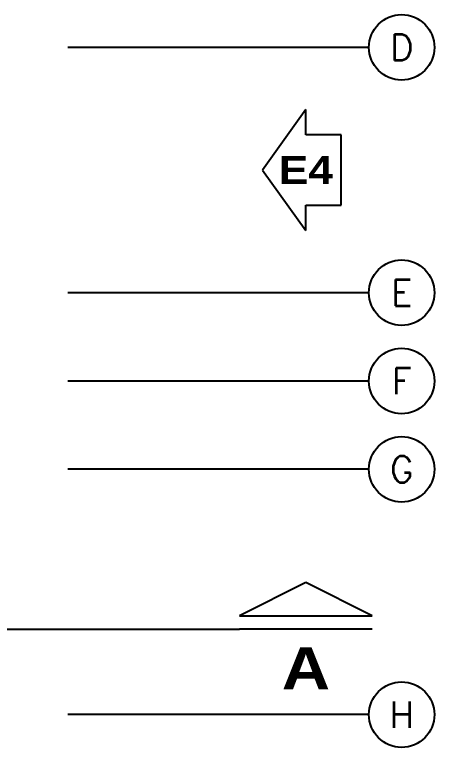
# Model space of a CAD drawing. Header units: millimetres. Extents: x 98 to 155, y -181 to 127.
# Drawn here: x 151.78 to 154.99, y 65.83 to 71.43 of the extents above; entities that cross this region are included whole.
import ezdxf
from ezdxf.enums import TextEntityAlignment as Align

# ---------------------------------------------------------------- set-up
doc = ezdxf.new("R2010")
doc.units = ezdxf.units.MM
doc.header["$LTSCALE"] = 15
for name, pattern in [('CENTER', [2, 1.25, -0.25, 0.25, -0.25]), ('PHANTOM', [63.5, 31.75, -6.35, 6.35, -6.35, 6.35, -6.35]), ('PHANTOM2', [1.25, 0.625, -0.125, 0.125, -0.125, 0.125, -0.125])]:
    doc.linetypes.add(name, pattern=pattern)
doc.layers.get('0').update_dxf_attribs({"color": 250})
doc.layers.add('A-CORTE', color=250, linetype='CENTER')
doc.layers.add('A-EJES', color=250, linetype='PHANTOM')
doc.styles.add('R140', font='ariblk.ttf', dxfattribs={"height": 3.55})
doc.styles.add('R160-75', font='ariblk.ttf', dxfattribs={"height": 0.6})
doc.styles.add('ROMANS', font='romans.shx', dxfattribs={"width": 0.8})

# ---------------------------------------------------------------- blocks, each defined once
blk = doc.blocks.new('Ejes_Torre C')
at = {"layer": 'A-EJES', "linetype": 'PHANTOM2'}
for points in [[(52.85, 9.475), (50.55, 9.475)], [(52.85, 7.6), (50.55, 7.6)], [(52.85, 6.925), (50.55, 6.925)], [(52.85, 6.25), (50.55, 6.25)], [(52.85, 4.375), (50.55, 4.375)]]:
    blk.add_lwpolyline(points, dxfattribs=at)
at = {"layer": 'A-EJES', "linetype": 'Continuous'}
for centre in [(53.1, 9.475), (53.1, 7.6), (53.1, 6.925), (53.1, 6.25), (53.1, 4.375)]:
    blk.add_circle(centre, 0.25, dxfattribs=at)
at = {"layer": 'A-EJES', "linetype": 'Continuous', "style": 'ROMANS'}
for s, p in [('D', (53.1, 9.475)), ('E', (53.1, 7.6)), ('F', (53.1, 6.925)), ('G', (53.1, 6.25)), ('H', (53.1, 4.375))]:
    blk.add_text(s, height=0.2, rotation=0, dxfattribs=at).set_placement(p, align=Align.MIDDLE_CENTER)
blk = doc.blocks.new('*U98')
blk.add_line((-5.08, 3), (5.08, 3))
blk.add_lwpolyline([(5.08, 4.016), (-5.08, 4.016), (0, 6.556)], close=True)
at = {"linetype": 'Continuous', "style": 'R160-75'}
blk.add_attdef('A', text='', height=0.3, dxfattribs=at).set_placement((0, 0), align=Align.MIDDLE_CENTER)
blk = doc.blocks.new('*U100')
blk.add_lwpolyline([(-4.5, 4.5), (0, 4.5), (0, 7.714), (5.54, 0), (0, -7.714), (0, -4.5), (-4.5, -4.5)], close=True)
at = {"linetype": 'Continuous', "style": 'R140'}
blk.add_attdef('ELEVACION', text='', height=3.55, dxfattribs=at).set_placement((0, 0.002), align=Align.MIDDLE_CENTER)
blk = doc.blocks.new('Cortes-Elev.')
at = {"layer": 'A-CORTE', "linetype": 'CENTER', "ltscale": 0.5}
blk.add_lwpolyline([(-1.966, 27.2284), (51.8601, 27.2284)], dxfattribs=at)
ref = blk.add_blockref('*U100', (52.3681, 30.7375), dxfattribs=dict(at, xscale=-0.05980032655866058, yscale=0.05980032655866058, zscale=0.05980032655866058))
ref.add_attrib('ELEVACION', 'E4', dxfattribs={"layer": '0', "linetype": 'Continuous', "height": 0.21229, "style": 'R140'}).set_placement((52.3681, 30.7376), align=Align.MIDDLE_CENTER)
ref = blk.add_blockref('*U98', (52.3681, 26.9284), dxfattribs=dict(at, xscale=-0.1000000000000001, yscale=0.1000000000000001, zscale=-0.1000000000000001))
ref.add_attrib('A', 'A', dxfattribs={"layer": '0', "linetype": 'Continuous', "extrusion": (0, 0, -1), "height": 0.32, "style": 'R160-75'}).set_placement((-52.3681, 26.9284), align=Align.MIDDLE)

msp = doc.modelspace()

# ---------------------------------------------------------------- block references
at = {"layer": 'A-CORTE'}
msp.add_blockref('Cortes-Elev.', (101.6417, 39.505), dxfattribs=at)
at = {"layer": 'A-EJES'}
msp.add_blockref('Ejes_Torre C', (101.6417, 61.7049), dxfattribs=at)

doc.saveas('drawing.dxf')
